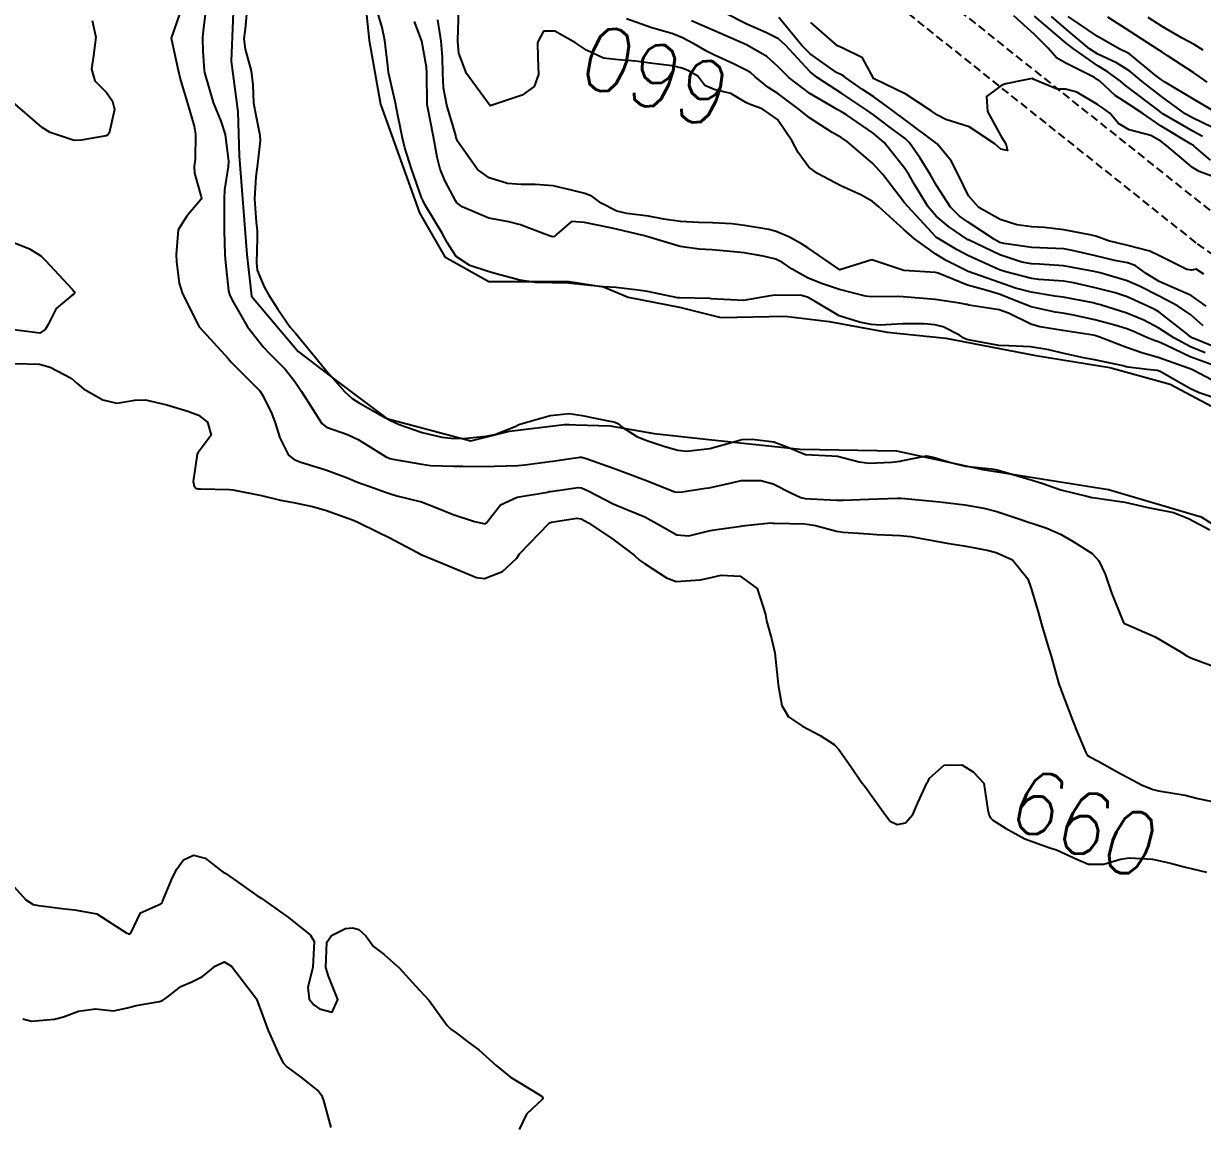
# Model space of a CAD drawing. Header units: metres. Extents: x 292545 to 299085, y 7450245 to 7463078.
# Drawn here: x 296010.8 to 296084.5, y 7461821.6 to 7461890.5 of the extents above; entities that cross this region are included whole.
import ezdxf
from ezdxf.enums import TextEntityAlignment as Align

# ---------------------------------------------------------------- set-up
doc = ezdxf.new("R2010")
doc.units = ezdxf.units.M
doc.linetypes.add('DASHED', pattern=[0.75, 0.5, -0.25])
for name, color, linetype in [('Cotas', 45, 'Continuous'), ('Curvas de Nivel 1m', 11, 'Continuous'), ('Curvas de Nivel 5m', 15, 'Continuous'), ('Hidrografia', 140, 'Continuous'), ('Vias Secundárias', 230, 'DASHED')]:
    doc.layers.add(name, color=color, linetype=linetype)
doc.styles.add('Style-STANDARD', font='STANDARD.shx')

msp = doc.modelspace()

# ---------------------------------------------------------------- linework, layer by layer
at = {"layer": 'Curvas de Nivel 1m', "flags": 128}
for points, elevation in [([(296024.766, 7461891.579), (296024.626, 7461890.198), (296024.55, 7461889.582), (296024.637, 7461888.936), (296025.015, 7461887.574), (296025.102, 7461886.711), (296025.142, 7461885.572), (296025.286, 7461884.91), (296025.556, 7461883.566), (296025.559, 7461883.205), (296025.382, 7461881.568), (296025.298, 7461880.97), (296025.212, 7461879.57), (296025.32, 7461878.109), (296025.376, 7461877.567), (296025.389, 7461877.108), (296025.33, 7461875.568), (296025.384, 7461875.123), (296025.818, 7461874.075), (296026.102, 7461873.557), (296026.679, 7461872.672), (296027.451, 7461871.545), (296027.608, 7461871.369), (296027.779, 7461871.184), (296029.129, 7461869.526), (296029.752, 7461868.766), (296030.861, 7461867.503), (296031.325, 7461867.092), (296031.727, 7461866.849), (296033.189, 7461866.004), (296033.715, 7461865.709), (296034.263, 7461865.464), (296035.708, 7461864.956), (296036.944, 7461864.67), (296037.705, 7461864.594), (296038.505, 7461864.612), (296039.706, 7461864.732), (296040.256, 7461864.846), (296041.624, 7461865.381), (296041.678, 7461865.416), (296041.714, 7461865.444), (296041.82, 7461865.485), (296043.72, 7461866.032), (296044.908, 7461866.151), (296045.72, 7461866.018), (296047.337, 7461865.694), (296047.716, 7461865.64), (296047.941, 7461865.533), (296048.226, 7461865.302), (296049.143, 7461864.724), (296049.705, 7461864.486), (296050.886, 7461864.083), (296051.699, 7461863.862), (296052.253, 7461863.806), (296053.7, 7461863.954), (296054.689, 7461864.234), (296055.706, 7461864.516), (296056.363, 7461864.546), (296057.705, 7461864.38), (296058.582, 7461864.057), (296059.697, 7461863.59), (296061.336, 7461863.505), (296061.696, 7461863.482), (296063.04, 7461863.126), (296063.682, 7461863.045), (296065.064, 7461863.099), (296065.607, 7461863.168), (296065.684, 7461863.188), (296067.265, 7461863.498), (296067.688, 7461863.43), (296068.836, 7461863.058), (296069.681, 7461862.86), (296071.336, 7461862.682), (296071.679, 7461862.621), (296072.235, 7461862.457), (296073.673, 7461862.042), (296074.473, 7461861.79), (296075.667, 7461861.384), (296077.369, 7461860.953), (296077.615, 7461860.903), (296077.662, 7461860.9), (296079.386, 7461860.659), (296079.66, 7461860.606), (296081.033, 7461860.285), (296081.656, 7461860.17), (296082.715, 7461859.951), (296083.65, 7461859.581), (296084.986, 7461858.867)], 657), ([(296085.734, 7461866.968), (296084.321, 7461867.454), (296083.741, 7461867.723), (296081.874, 7461868.777), (296081.752, 7461868.822), (296081.685, 7461868.834), (296081.062, 7461868.91), (296079.882, 7461869.046), (296079.764, 7461869.075), (296079.557, 7461869.141), (296077.768, 7461869.498), (296077.093, 7461869.634), (296075.772, 7461869.919), (296074.919, 7461870.127), (296073.776, 7461870.325), (296072.411, 7461870.379), (296071.777, 7461870.41), (296070.105, 7461870.712), (296069.78, 7461870.771), (296069.6, 7461870.861), (296069.335, 7461871.047), (296068.301, 7461871.575), (296067.789, 7461871.7), (296067.115, 7461871.752), (296065.79, 7461871.759), (296064.356, 7461871.679), (296063.789, 7461871.714), (296063.06, 7461871.858), (296061.794, 7461872.257), (296060.295, 7461873.155), (296059.807, 7461873.419), (296059.441, 7461873.533), (296057.808, 7461873.544), (296057.484, 7461873.517), (296055.803, 7461873.21), (296053.804, 7461873.33), (296053.698, 7461873.338), (296051.805, 7461873.375), (296051.673, 7461873.393), (296049.81, 7461873.781), (296049.225, 7461873.873), (296047.814, 7461874.03), (296047.052, 7461874.074), (296045.816, 7461874.201), (296044.852, 7461874.305), (296043.823, 7461874.326), (296042.8, 7461874.342), (296041.824, 7461874.493), (296040.339, 7461874.884), (296039.829, 7461875.024), (296038.682, 7461875.412), (296037.839, 7461875.979), (296037.265, 7461876.846), (296036.966, 7461877.433), (296035.88, 7461879.228), (296035.758, 7461879.451), (296035.674, 7461879.663), (296035.04, 7461881.459), (296034.623, 7461882.756), (296034.45, 7461883.465), (296034.088, 7461885.332), (296034.059, 7461885.469), (296033.958, 7461885.936), (296033.609, 7461887.474), (296033.552, 7461887.902), (296033.372, 7461889.476), (296033.198, 7461890.292), (296032.842, 7461891.482)], 657), ([(296020.524, 7461891.119), (296020.003, 7461889.63), (296020.433, 7461887.625), (296020.584, 7461887.006), (296021.002, 7461885.62), (296021.437, 7461884.116), (296021.518, 7461883.614), (296021.497, 7461882.027), (296021.445, 7461881.617), (296021.466, 7461881.184), (296021.884, 7461879.699), (296021.894, 7461879.61), (296021.882, 7461879.563), (296020.991, 7461878.498), (296020.44, 7461877.631), (296020.308, 7461876.104), (296020.342, 7461875.632), (296020.5, 7461874.31), (296020.718, 7461873.626), (296021.693, 7461871.702), (296021.73, 7461871.611), (296021.75, 7461871.578), (296021.782, 7461871.544), (296023.558, 7461869.592), (296023.761, 7461869.369), (296025.542, 7461867.572), (296025.739, 7461867.28), (296026.291, 7461866.134), (296026.505, 7461865.558), (296026.79, 7461864.64), (296027.351, 7461863.545), (296027.689, 7461863.266), (296028.121, 7461863.101), (296029.68, 7461862.634), (296031.068, 7461862.11), (296031.668, 7461861.865), (296032.717, 7461861.484), (296033.421, 7461861.234), (296033.66, 7461861.148), (296034.114, 7461861.01), (296035.655, 7461860.625), (296036.513, 7461860.298), (296037.647, 7461859.833), (296038.979, 7461859.407), (296039.642, 7461859.262), (296039.733, 7461859.308), (296039.793, 7461859.399), (296040.612, 7461860.432), (296041.658, 7461860.916), (296043.553, 7461861.243), (296043.662, 7461861.267), (296043.73, 7461861.282), (296044.173, 7461861.345), (296045.472, 7461861.526), (296045.666, 7461861.513), (296046.094, 7461861.326), (296047.655, 7461860.51), (296048.507, 7461860.153), (296049.647, 7461859.7), (296050.379, 7461859.273), (296051.632, 7461858.557), (296052.383, 7461858.501), (296053.637, 7461858.805), (296053.992, 7461858.872), (296055.641, 7461859.107), (296055.731, 7461859.12), (296056.496, 7461859.201), (296057.52, 7461859.315), (296057.644, 7461859.303), (296057.751, 7461859.295), (296059.644, 7461859.255), (296060.312, 7461859.153), (296061.638, 7461858.797), (296062.044, 7461858.729), (296063.635, 7461858.62), (296064.153, 7461858.594), (296065.635, 7461858.531), (296066.26, 7461858.457), (296067.63, 7461858.205), (296068.656, 7461858.031), (296069.625, 7461857.871), (296071.047, 7461857.603), (296071.62, 7461857.46), (296072.634, 7461857.01), (296073.601, 7461855.822), (296073.817, 7461855.218), (296073.882, 7461854.996), (296074.26, 7461853.67), (296074.458, 7461852.987), (296074.838, 7461851.703), (296075.051, 7461850.985), (296075.526, 7461849.32), (296075.603, 7461849.058), (296075.635, 7461848.978), (296075.705, 7461848.792), (296076.395, 7461846.966), (296076.717, 7461846.193), (296077.23, 7461844.954), (296077.307, 7461844.788), (296077.47, 7461844.674), (296078, 7461844.412), (296079.46, 7461843.589), (296079.897, 7461843.363), (296080.759, 7461842.91), (296081.449, 7461842.642), (296081.778, 7461842.566), (296083.444, 7461842.282), (296084.239, 7461842.074), (296085.437, 7461841.828)], 659), ([(296022.178, 7461891.452), (296022.008, 7461890.083), (296021.955, 7461889.658), (296021.954, 7461889.61), (296021.991, 7461888.806), (296022.075, 7461887.609), (296022.094, 7461887.486), (296022.637, 7461885.603), (296023.103, 7461884.437), (296023.381, 7461883.596), (296023.594, 7461881.907), (296023.572, 7461881.593), (296023.341, 7461880.143), (296023.325, 7461879.596), (296023.323, 7461878.133), (296023.313, 7461877.595), (296023.369, 7461876.064), (296023.404, 7461875.594), (296023.594, 7461873.813), (296023.651, 7461873.592), (296023.808, 7461873.237), (296024.776, 7461871.58), (296025.77, 7461870.291), (296026.125, 7461869.923), (296026.516, 7461869.559), (296027.136, 7461868.929), (296027.742, 7461868.156), (296028.161, 7461867.536), (296028.878, 7461866.371), (296029.431, 7461865.523), (296029.711, 7461865.302), (296031.036, 7461864.83), (296031.703, 7461864.525), (296033.408, 7461863.473), (296033.691, 7461863.339), (296033.86, 7461863.298), (296035.686, 7461862.976), (296036.234, 7461862.893), (296037.684, 7461862.849), (296038.245, 7461862.854), (296039.684, 7461862.835), (296040.229, 7461862.85), (296041.686, 7461862.908), (296042.121, 7461862.939), (296043.69, 7461863.145), (296043.871, 7461863.168), (296045.004, 7461863.337), (296045.595, 7461863.43), (296045.694, 7461863.429), (296046.026, 7461863.327), (296047.684, 7461862.736), (296048.572, 7461862.404), (296049.673, 7461861.973), (296051.522, 7461861.261), (296051.663, 7461861.231), (296051.977, 7461861.255), (296053.425, 7461861.475), (296053.667, 7461861.512), (296055.063, 7461861.825), (296055.674, 7461861.961), (296056.903, 7461861.969), (296057.671, 7461861.752), (296058.818, 7461861.173), (296059.399, 7461860.903), (296059.66, 7461860.844), (296060.007, 7461860.809), (296061.659, 7461860.733), (296062.057, 7461860.738), (296063.66, 7461860.799), (296065.43, 7461860.863), (296065.661, 7461860.853), (296065.914, 7461860.833), (296067.659, 7461860.668), (296068.1, 7461860.624), (296069.657, 7461860.437), (296070.854, 7461860.231), (296071.653, 7461860.028), (296073.102, 7461859.552), (296073.647, 7461859.363), (296073.919, 7461859.269), (296074.8, 7461858.983), (296075.638, 7461858.614), (296076.435, 7461858.157), (296077.62, 7461857.398), (296078.048, 7461856.946), (296078.433, 7461856.113), (296078.842, 7461854.938), (296079.575, 7461853.12), (296079.659, 7461853.014), (296079.895, 7461852.925), (296081.562, 7461852.193), (296083.203, 7461851.229), (296083.544, 7461851.006), (296083.79, 7461850.878), (296085.537, 7461850.227)], 658), ([(296085.588, 7461869.02), (296083.765, 7461869.703), (296082.237, 7461870.435), (296081.779, 7461870.627), (296081.573, 7461870.695), (296081.046, 7461870.911), (296080.161, 7461871.299), (296079.788, 7461871.442), (296079.049, 7461871.678), (296077.794, 7461872.01), (296076.453, 7461872.307), (296075.797, 7461872.419), (296075.318, 7461872.497), (296073.801, 7461872.83), (296073.334, 7461873.005), (296071.812, 7461873.621), (296070.979, 7461873.865), (296069.82, 7461874.171), (296067.982, 7461874.917), (296067.831, 7461874.964), (296065.833, 7461875.09), (296063.839, 7461875.768), (296061.833, 7461875.14), (296059.846, 7461876.502), (296059.444, 7461876.761), (296058.679, 7461877.178), (296057.858, 7461877.536), (296057.405, 7461877.649), (296055.863, 7461877.915), (296055.078, 7461878.004), (296053.866, 7461878.074), (296053.004, 7461878.105), (296051.866, 7461878.153), (296050.827, 7461878.312), (296049.871, 7461878.491), (296048.518, 7461878.649), (296047.875, 7461878.801), (296046.902, 7461879.315), (296046.314, 7461879.75), (296045.889, 7461879.9), (296045.139, 7461880.089), (296043.893, 7461880.396), (296042.782, 7461880.473), (296041.894, 7461880.466), (296041.055, 7461880.543), (296039.898, 7461880.898), (296039.164, 7461881.407), (296037.921, 7461883.182), (296037.854, 7461883.353), (296037.838, 7461883.421), (296037.809, 7461883.537), (296037.239, 7461885.431), (296037.045, 7461886.515), (296036.998, 7461887.435), (296036.975, 7461888.443), (296036.884, 7461889.431), (296036.679, 7461890.77)], 659), ([(296085.772, 7461870.116), (296083.893, 7461870.878), (296083.82, 7461870.917), (296083.784, 7461870.949), (296083.5, 7461871.169), (296081.799, 7461872.5), (296081.551, 7461872.655), (296081.009, 7461872.912), (296079.811, 7461873.444), (296079.055, 7461873.696), (296077.819, 7461874.013), (296076.463, 7461874.324), (296075.825, 7461874.42), (296074.297, 7461874.521), (296073.827, 7461874.596), (296072.217, 7461875.016), (296071.834, 7461875.139), (296071.639, 7461875.218), (296069.843, 7461876.04), (296069.179, 7461876.383), (296068.035, 7461877.067), (296067.926, 7461877.141), (296067.854, 7461877.204), (296066.083, 7461879.088), (296065.877, 7461879.333), (296064.528, 7461881.104), (296063.91, 7461881.786), (296063.188, 7461882.393), (296062.323, 7461883.134), (296061.927, 7461883.405), (296061.35, 7461883.727), (296059.945, 7461884.637), (296059.296, 7461885.167), (296057.963, 7461886.167), (296057.332, 7461886.555), (296056.535, 7461887.202), (296056.24, 7461887.471), (296055.977, 7461887.631), (296055.184, 7461888.015), (296053.986, 7461888.563), (296053.537, 7461888.786), (296052.741, 7461889.249), (296051.999, 7461889.64), (296051.384, 7461889.884), (296050.008, 7461890.296), (296048.48, 7461890.831)], 661), ([(296084.75, 7461872.866), (296083.813, 7461873.527), (296082.683, 7461874.028), (296081.826, 7461874.406), (296081.008, 7461874.912), (296080.32, 7461875.405), (296079.839, 7461875.573), (296079.054, 7461875.725), (296077.844, 7461876.009), (296076.486, 7461876.324), (296075.848, 7461876.441), (296075.341, 7461876.471), (296073.848, 7461876.527), (296072.094, 7461876.774), (296071.851, 7461876.849), (296071.521, 7461877.023), (296069.864, 7461878.114), (296069.321, 7461878.502), (296068.762, 7461879.057), (296067.893, 7461880.417), (296067.517, 7461881.074), (296066.865, 7461882.129), (296066.196, 7461883.087), (296065.927, 7461883.346), (296064.997, 7461884.039), (296063.949, 7461884.819), (296063.528, 7461885.116), (296062.58, 7461885.751), (296061.963, 7461886.153), (296060.421, 7461887.156), (296059.977, 7461887.522), (296058.433, 7461889.176), (296057.999, 7461889.577), (296057.21, 7461889.986), (296056.012, 7461890.49), (296054.572, 7461891.225)], 663), ([(296084.621, 7461874.868), (296084.136, 7461875.176), (296083.835, 7461875.116), (296083.557, 7461875.162), (296081.844, 7461876.017), (296081.242, 7461876.304), (296079.85, 7461876.661), (296078.645, 7461876.942), (296077.856, 7461877.245), (296077.487, 7461877.323), (296075.86, 7461877.644), (296074.654, 7461877.781), (296073.861, 7461877.822), (296072.919, 7461877.953), (296071.866, 7461878.287), (296070.544, 7461879.033), (296069.884, 7461879.765), (296069.269, 7461881.05), (296068.8, 7461881.945), (296067.922, 7461883.007), (296067.845, 7461883.071), (296065.944, 7461884.496), (296065.129, 7461885.098), (296063.961, 7461885.948), (296063.266, 7461886.42), (296062.213, 7461887.136), (296062.079, 7461887.243), (296061.975, 7461887.306), (296061.635, 7461887.485), (296059.988, 7461888.651), (296059.471, 7461889.165), (296058.019, 7461890.913)], 664), ([(296085.039, 7461881.988), (296084.006, 7461882.879), (296083.963, 7461882.919), (296083.924, 7461882.939), (296083.789, 7461883.017), (296081.935, 7461884.117), (296080.788, 7461884.912), (296079.951, 7461885.466), (296079.065, 7461886.035), (296078.081, 7461886.948), (296078.022, 7461886.998), (296077.974, 7461887.027), (296077.763, 7461887.164), (296075.984, 7461888.055), (296075.404, 7461888.395), (296074.863, 7461888.987), (296074.006, 7461889.863), (296072.725, 7461891.009)], 666), ([(296084.526, 7461883.468), (296083.932, 7461883.817), (296082.049, 7461884.899), (296081.944, 7461884.973), (296081.649, 7461885.202), (296079.966, 7461886.483), (296079.713, 7461886.666), (296079.398, 7461886.929), (296078.566, 7461887.529), (296077.982, 7461887.884), (296076.436, 7461888.966), (296075.998, 7461889.318), (296074.023, 7461890.99)], 667), ([(296085.122, 7461884.049), (296083.94, 7461884.616), (296083.446, 7461884.885), (296081.959, 7461885.979), (296080.765, 7461886.912), (296079.979, 7461887.551), (296079.141, 7461888.089), (296077.99, 7461888.628), (296077.462, 7461888.955), (296076.011, 7461890.163), (296075.072, 7461890.98)], 668), ([(296085.594, 7461884.855), (296083.957, 7461885.814), (296082.148, 7461886.898), (296081.974, 7461887.008), (296081.544, 7461887.338), (296079.99, 7461888.612), (296079.795, 7461888.727), (296079.351, 7461888.93), (296078.004, 7461889.715), (296076.125, 7461890.969)], 669), ([(296084.577, 7461888.871), (296083.998, 7461889.22), (296083.26, 7461889.632), (296082.015, 7461890.351), (296081.136, 7461890.909)], 671), ([(296085.134, 7461868.246), (296083.91, 7461868.878), (296083.754, 7461868.949), (296083.639, 7461868.997), (296081.764, 7461869.651), (296080.792, 7461869.934), (296079.776, 7461870.288), (296078.047, 7461870.947), (296077.784, 7461871.027), (296077.687, 7461871.048), (296075.787, 7461871.341), (296074.359, 7461871.562), (296073.79, 7461871.74), (296072.392, 7461872.419), (296071.799, 7461872.63), (296069.916, 7461872.925), (296069.802, 7461872.961), (296069.737, 7461872.976), (296069.355, 7461873.047), (296067.806, 7461873.278), (296067.574, 7461873.305), (296065.808, 7461873.454), (296065.427, 7461873.476), (296063.808, 7461873.445), (296063.447, 7461873.485), (296061.814, 7461873.896), (296060.696, 7461874.275), (296059.825, 7461874.639), (296058.862, 7461875.175), (296058.249, 7461875.596), (296057.839, 7461875.799), (296057.041, 7461875.998), (296055.843, 7461876.192), (296054.758, 7461876.307), (296053.844, 7461876.377), (296053.035, 7461876.432), (296051.846, 7461876.604), (296049.963, 7461877.168), (296049.852, 7461877.208), (296049.528, 7461877.283), (296047.858, 7461877.67), (296047.386, 7461877.781), (296045.864, 7461878.101), (296045.047, 7461878.156), (296044.116, 7461877.347), (296043.982, 7461877.218), (296043.851, 7461877.204), (296043.733, 7461877.233), (296043.379, 7461877.357), (296041.862, 7461877.956), (296041.123, 7461878.128), (296039.867, 7461878.36), (296038.21, 7461879.085), (296037.882, 7461879.333), (296037.809, 7461879.421), (296037.137, 7461880.674), (296036.841, 7461881.436), (296036.649, 7461882.177), (296036.411, 7461883.443), (296036.036, 7461885.365), (296036.014, 7461885.449), (296036.008, 7461885.503), (296035.99, 7461887.45), (296035.978, 7461887.816), (296035.692, 7461889.445), (296035.222, 7461890.659)], 658), ([(296084.563, 7461871.641), (296083.797, 7461872.319), (296082.96, 7461872.888), (296081.812, 7461873.499), (296080.636, 7461874.103), (296079.826, 7461874.452), (296078.121, 7461874.947), (296077.834, 7461875.019), (296077.745, 7461875.04), (296075.837, 7461875.38), (296074.337, 7461875.491), (296073.838, 7461875.517), (296073.225, 7461875.621), (296071.844, 7461876.081), (296069.89, 7461877.002), (296069.853, 7461877.021), (296069.822, 7461877.04), (296068.642, 7461877.84), (296067.867, 7461878.489), (296067.362, 7461879.075), (296066.5, 7461880.478), (296066.159, 7461881.087), (296065.907, 7461881.48), (296064.602, 7461883.103), (296063.932, 7461883.684), (296062.256, 7461884.828), (296061.951, 7461885.013), (296061.711, 7461885.142), (296059.963, 7461886.167), (296058.648, 7461887.173), (296057.979, 7461887.837), (296057.262, 7461888.467), (296055.993, 7461889.21), (296054.006, 7461890.084), (296052.551, 7461890.716)], 662), ([(296010.181, 7461836.558), (296010.917, 7461835.737), (296011.359, 7461835.452), (296011.709, 7461835.376), (296013.355, 7461835.171), (296013.947, 7461835.111), (296015.351, 7461834.872), (296017.229, 7461833.662), (296017.301, 7461833.629), (296017.333, 7461833.619), (296017.394, 7461833.597), (296017.486, 7461833.658), (296018.084, 7461834.921), (296019.361, 7461835.483), (296019.438, 7461835.563), (296019.466, 7461835.639), (296020.025, 7461836.985), (296020.338, 7461837.63), (296020.781, 7461838.234), (296021.392, 7461838.538), (296022.12, 7461838.339), (296023.097, 7461837.594), (296023.263, 7461837.473), (296023.381, 7461837.404), (296023.919, 7461837.043), (296025.367, 7461836.016), (296025.638, 7461835.838), (296026.04, 7461835.563), (296027.349, 7461834.628), (296028.722, 7461833.529), (296028.949, 7461833.145), (296028.86, 7461831.527), (296028.561, 7461830.264), (296028.636, 7461829.53), (296028.92, 7461829.166), (296029.277, 7461828.929), (296030.069, 7461828.718), (296030.42, 7461829.509), (296029.845, 7461830.974), (296029.677, 7461831.516), (296029.748, 7461833.097), (296030.026, 7461833.513), (296030.903, 7461833.94), (296031.34, 7461833.986), (296031.737, 7461833.894), (296032.175, 7461833.487), (296032.669, 7461832.822), (296033.322, 7461832.328), (296034.291, 7461831.46), (296035.297, 7461830.367), (296036.133, 7461829.442), (296037.267, 7461827.878), (296037.493, 7461827.654), (296037.831, 7461827.421), (296038.65, 7461826.802), (296039.253, 7461826.361), (296040.33, 7461825.389), (296041.232, 7461824.649), (296042.983, 7461823.595), (296043.214, 7461823.443), (296043.263, 7461823.359), (296043.212, 7461823.254), (296042.232, 7461822.34), (296041.775, 7461821.374)], 661), ([(296010.722, 7461828.294), (296011.269, 7461828.151), (296012.704, 7461828.286), (296013.274, 7461828.427), (296014.209, 7461828.771), (296015.275, 7461828.934), (296016.402, 7461828.801), (296017.276, 7461828.982), (296017.801, 7461829.132), (296019.28, 7461829.389), (296019.468, 7461829.451), (296019.726, 7461829.636), (296020.598, 7461830.322), (296021.298, 7461830.61), (296021.968, 7461830.945), (296022.755, 7461831.598), (296023.316, 7461831.855), (296023.77, 7461831.585), (296025.284, 7461829.626), (296025.32, 7461829.57), (296025.357, 7461829.495), (296026.067, 7461827.562), (296026.741, 7461826.062), (296027.002, 7461825.552), (296027.239, 7461825.298), (296028.107, 7461824.66), (296029.217, 7461823.78), (296029.411, 7461823.518), (296029.529, 7461823.198), (296029.986, 7461821.512)], 662)]:
    msp.add_lwpolyline(points, dxfattribs=dict(at, elevation=elevation))
at = {"layer": 'Curvas de Nivel 5m', "flags": 128}
for points, elevation in [([(296015.054, 7461890.735), (296015.277, 7461889.691), (296015.133, 7461888.546), (296015.022, 7461887.694), (296015.219, 7461886.945), (296015.958, 7461886.22), (296016.34, 7461885.676), (296016.462, 7461885.16), (296016.13, 7461883.678), (296016.036, 7461883.574), (296015.931, 7461883.524), (296014.379, 7461883.25), (296013.926, 7461883.228), (296012.433, 7461883.725), (296011.936, 7461884.041), (296009.953, 7461885.75)], 660), ([(296084.687, 7461869.949), (296083.774, 7461870.316), (296082.741, 7461870.89), (296081.789, 7461871.497), (296080.864, 7461871.984), (296079.798, 7461872.418), (296078.139, 7461872.947), (296077.804, 7461873.036), (296077.692, 7461873.063), (296075.81, 7461873.422), (296075.291, 7461873.498), (296073.814, 7461873.732), (296072.83, 7461873.998), (296071.823, 7461874.354), (296069.859, 7461875.04), (296069.833, 7461875.05), (296068.496, 7461875.717), (296067.843, 7461876.108), (296066.516, 7461877.083), (296065.858, 7461877.634), (296064.248, 7461879.106), (296063.877, 7461879.414), (296063.201, 7461879.803), (296061.892, 7461880.38), (296060.438, 7461881.155), (296059.907, 7461881.556), (296059.221, 7461882.475), (296058.86, 7461883.176), (296057.943, 7461884.537), (296056.981, 7461885.195), (296056.225, 7461885.475), (296055.957, 7461885.604), (296055.026, 7461886.155), (296053.965, 7461886.409), (296053.399, 7461886.67), (296052.944, 7461887.245), (296052.333, 7461887.611), (296051.978, 7461887.753), (296051.346, 7461887.9), (296049.981, 7461888.055), (296049.083, 7461888.188), (296047.983, 7461888.264), (296047.044, 7461888.374), (296045.988, 7461888.864), (296045.29, 7461889.337), (296044.004, 7461890.061), (296043.292, 7461890.069), (296042.93, 7461889.361), (296042.943, 7461888.401), (296042.977, 7461887.36), (296042.718, 7461886.61), (296041.96, 7461886.05), (296039.953, 7461885.4), (296038.47, 7461887.415), (296037.992, 7461888.695), (296037.935, 7461889.421), (296037.934, 7461889.49), (296037.994, 7461891.42)], 660), ([(296084.812, 7461886.867), (296084.32, 7461887.219), (296083.979, 7461887.454), (296082.384, 7461888.501), (296081.992, 7461888.764), (296081.781, 7461888.902), (296080.01, 7461890.035), (296078.612, 7461890.941)], 670), ([(296085.502, 7461880.856), (296084.318, 7461881.285), (296083.909, 7461881.533), (296082.307, 7461882.896), (296081.926, 7461883.172), (296081.306, 7461883.53), (296079.933, 7461883.891), (296079.284, 7461884.278), (296078.735, 7461884.938), (296078.282, 7461885.271), (296077.958, 7461885.478), (296076.677, 7461886.251), (296075.967, 7461886.424), (296075.429, 7461886.44), (296074.072, 7461886.999), (296074.002, 7461887.028), (296073.973, 7461887.041), (296073.875, 7461887.099), (296073.345, 7461887.006), (296072.227, 7461886.76), (296071.97, 7461886.691), (296071.008, 7461885.984), (296071.075, 7461885.029), (296071.93, 7461883.465), (296072.222, 7461883.017), (296072.327, 7461882.608), (296071.92, 7461882.691), (296071.544, 7461883.024), (296069.938, 7461884.073), (296068.463, 7461884.544), (296067.949, 7461884.804), (296067.558, 7461885.074), (296065.963, 7461886.125), (296064.028, 7461887.053), (296063.973, 7461887.09), (296063.26, 7461888.396), (296061.992, 7461889.017), (296061.701, 7461889.143), (296060.015, 7461890.611)], 665), ([(296009.845, 7461876.972), (296011.134, 7461876.443), (296011.836, 7461876.021), (296012.142, 7461875.727), (296013.815, 7461873.932), (296013.917, 7461873.812), (296013.963, 7461873.708), (296013.907, 7461873.613), (296013.811, 7461873.551), (296012.796, 7461872.722), (296012.301, 7461871.725), (296012.109, 7461871.397), (296011.777, 7461871.18), (296010.148, 7461871.378)], 660), ([(296010.225, 7461869.279), (296011.758, 7461869.23), (296012.439, 7461869.04), (296013.749, 7461868.352), (296014.097, 7461868.055), (296014.515, 7461867.698), (296015.733, 7461867.012), (296016.593, 7461866.808), (296017.733, 7461866.977), (296018.387, 7461867), (296019.729, 7461866.691), (296021.049, 7461866.294), (296021.719, 7461866.042), (296022.282, 7461865.604), (296022.5, 7461864.807), (296021.694, 7461863.711), (296021.635, 7461863.611), (296021.383, 7461861.898), (296021.442, 7461861.613), (296021.541, 7461861.491), (296021.661, 7461861.443), (296021.833, 7461861.436), (296023.661, 7461861.409), (296023.862, 7461861.386), (296025.657, 7461861.016), (296026.844, 7461860.742), (296027.653, 7461860.586), (296028.834, 7461860.345), (296029.649, 7461860.111), (296031.339, 7461859.503), (296031.642, 7461859.373), (296032.916, 7461858.761), (296033.632, 7461858.388), (296035.406, 7461857.452), (296035.621, 7461857.343), (296035.799, 7461857.269), (296037.609, 7461856.519), (296039.114, 7461855.891), (296039.599, 7461855.824), (296040.728, 7461856.267), (296041.619, 7461857.116), (296041.727, 7461857.273), (296041.805, 7461857.377), (296043.642, 7461859.304), (296043.669, 7461859.323), (296043.802, 7461859.348), (296045.379, 7461859.599), (296045.645, 7461859.572), (296046.12, 7461859.325), (296047.628, 7461858.287), (296048.967, 7461857.29), (296049.313, 7461856.987), (296049.608, 7461856.763), (296050.987, 7461855.878), (296051.597, 7461855.655), (296053.101, 7461855.742), (296053.599, 7461855.856), (296054.421, 7461856.048), (296055.601, 7461855.981), (296056.658, 7461855.199), (296057.195, 7461853.576), (296057.26, 7461853.193), (296057.556, 7461852.09), (296057.773, 7461851.187), (296057.944, 7461849.601), (296057.984, 7461849.183), (296058.216, 7461847.886), (296058.633, 7461847.179), (296059.494, 7461846.592), (296060.616, 7461846.023), (296061.478, 7461845.459), (296061.784, 7461845.137), (296062.518, 7461844.074), (296063.178, 7461843.123), (296063.448, 7461842.777), (296064.657, 7461841.101), (296064.981, 7461840.659), (296065.417, 7461840.453), (296065.944, 7461840.558), (296066.399, 7461841.08), (296066.713, 7461841.797), (296067.311, 7461843.071), (296067.357, 7461843.168), (296067.456, 7461843.338), (296068.366, 7461844.159), (296069.464, 7461844.174), (296070.174, 7461843.753), (296070.853, 7461843.029), (296071.103, 7461841.349), (296071.186, 7461841.024), (296071.264, 7461840.865), (296071.42, 7461840.721), (296072.213, 7461840.214), (296073.408, 7461839.545), (296074.986, 7461838.984), (296075.402, 7461838.86), (296076.704, 7461838.269), (296077.393, 7461837.965), (296078.355, 7461837.979), (296079.396, 7461838.278), (296079.957, 7461838.365), (296081.397, 7461838.274), (296082.526, 7461838.025), (296083.392, 7461837.81), (296084.778, 7461837.47)], 660)]:
    msp.add_lwpolyline(points, dxfattribs=dict(at, elevation=elevation))
at = {"layer": 'Hidrografia'}
for points in [[(296031.783, 7461895.311), (296032.387, 7461889.487), (296033.091, 7461885.489), (296035.54, 7461878.691), (296037.134, 7461875.951), (296039.877, 7461874.396), (296044.903, 7461874.396), (296047.052, 7461874.074), (296048.598, 7461873.432), (296051.809, 7461872.798), (296054.385, 7461872.164), (296058.418, 7461872.238), (296061.181, 7461871.903), (296064.802, 7461871.232), (296068.461, 7461870.859), (296074.1, 7461869.777), (296078.741, 7461869.027), (296082.512, 7461867.983), (296086.432, 7461865.895)], [(296044.619, 7461865.464), (296047.472, 7461865.388), (296050.216, 7461864.894), (296053.634, 7461864.534), (296059.352, 7461863.925), (296065.391, 7461863.811), (296070.781, 7461862.652), (296078.643, 7461861.4), (296084.454, 7461859.694), (296088.898, 7461856.849)]]:
    msp.add_lwpolyline(points, dxfattribs=at)
at = {"layer": 'Hidrografia', "elevation": 682.882}
msp.add_lwpolyline([(296023.962, 7461893.285), (296023.757, 7461888.177), (296024.168, 7461885.02), (296024.25, 7461882.273), (296024.743, 7461876.104), (296025.03, 7461873.48), (296027.945, 7461870.036), (296030.244, 7461868.273), (296033.494, 7461865.833), (296038.748, 7461864.439), (296041.17, 7461865.054), (296044.619, 7461865.464), (296044.903, 7461865.464)], dxfattribs=at)
at = {"layer": 'Vias Secundárias'}
for points in [[(296022.068, 7461998.473), (296024.133, 7461992.394), (296026.82, 7461987.646), (296030.942, 7461981.381), (296035.166, 7461976.997), (296039.889, 7461970.01), (296045.487, 7461958.584), (296048.477, 7461950.333), (296049.74, 7461943.886), (296049.88, 7461933.937), (296048.898, 7461923.707), (296051.003, 7461913.477), (296052.53, 7461909.071), (296056.407, 7461903.595), (296062.887, 7461896.459), (296085.466, 7461878.477)], [(296020.045, 7461997.785), (296022.175, 7461991.517), (296024.995, 7461986.531), (296029.265, 7461980.041), (296033.499, 7461975.647), (296038.036, 7461968.937), (296043.518, 7461957.748), (296046.412, 7461949.76), (296047.606, 7461943.664), (296047.742, 7461934.024), (296046.74, 7461923.591), (296048.938, 7461912.909), (296050.61, 7461908.084), (296054.738, 7461902.254), (296061.421, 7461894.895), (296084.195, 7461876.758), (296092.135, 7461871.318)]]:
    msp.add_lwpolyline(points, dxfattribs=at)

# ---------------------------------------------------------------- texts
at = {"layer": 'Cotas', "style": 'Style-STANDARD'}
for rotation, p in [(161.32995, (296050.319, 7461887.253, 660)), (336.91178, (296077.168, 7461840.536, 660))]:
    msp.add_text('660', height=4, rotation=rotation, dxfattribs=at).set_placement(p, align=Align.MIDDLE_CENTER)

doc.saveas('drawing.dxf')
